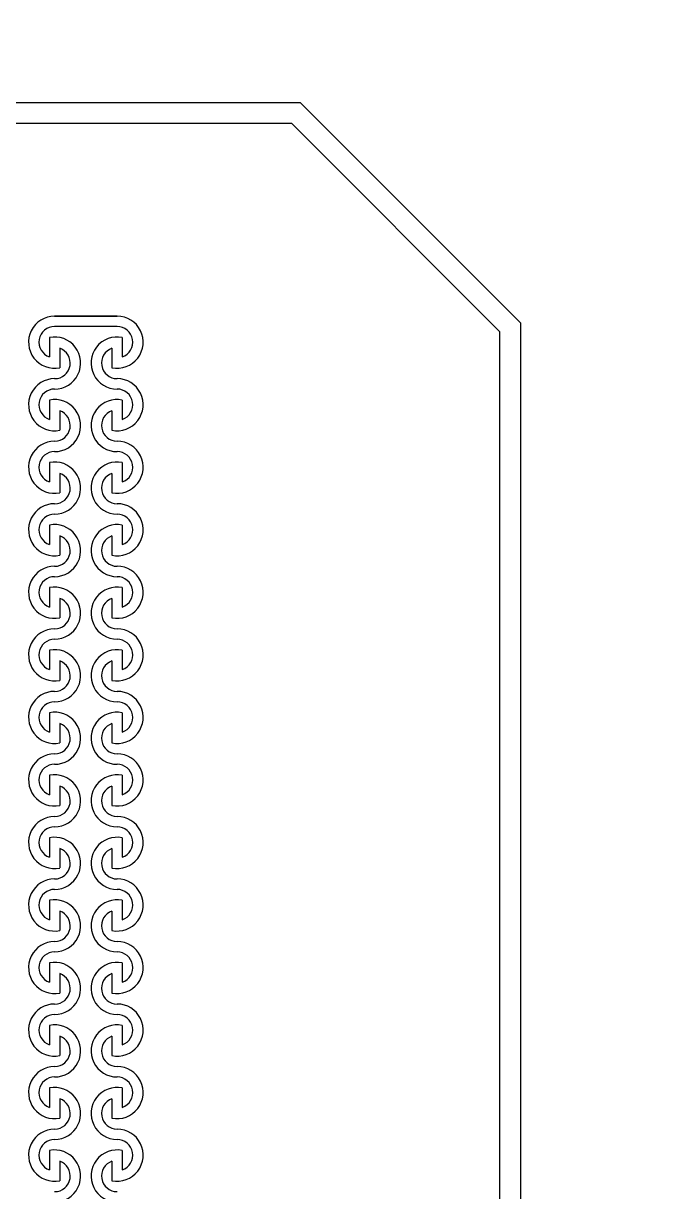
# Model space of a CAD drawing. Header units: millimetres. Extents: x 45556 to 173556, y 25313 to 153313.
# Drawn here: x 134905 to 137940, y 105288 to 110893 of the extents above; entities that cross this region are included whole.
import ezdxf

# ---------------------------------------------------------------- set-up
doc = ezdxf.new("R2010")
doc.units = ezdxf.units.MM
doc.layers.add('CLEAR', color=140, linetype='Continuous')

msp = doc.modelspace()

# ---------------------------------------------------------------- linework, layer by layer
for radius in [25000, 15000]:
    msp.add_circle((127056.2, 103313.2), radius)
at = {"layer": 'CLEAR'}
for p, q in [((116871.5, 110513.2), (136233.4, 110513.2)), ((136233.4, 110513.2), (137291.9, 109454.7)), ((116871.5, 110413.2), (136191.9, 110413.2)), ((136191.9, 110413.2), (137191.9, 109413.2)), ((135354.8, 109488.2), (135054.8, 109488.2)), ((135054.8, 109488.2), (135354.8, 109488.2)), ((135354.8, 109488.2), (135054.8, 109488.2)), ((135054.8, 109488.2), (135354.8, 109488.2)), ((137291.9, 103767.5), (137291.9, 109454.7)), ((135354.8, 109438.2), (135054.8, 109438.2)), ((135354.8, 109438.2), (135054.8, 109438.2)), ((137191.9, 103726.1), (137191.9, 109413.2)), ((135029.8, 109385.7), (135029.8, 109292.5)), ((135029.8, 109385.7), (135029.8, 109292.5)), ((135029.8, 109385.7), (135029.8, 109292.5)), ((135029.8, 109385.7), (135029.8, 109292.5)), ((135379.8, 109385.7), (135379.8, 109292.5)), ((135379.8, 109385.7), (135379.8, 109292.5)), ((135379.8, 109385.7), (135379.8, 109292.5)), ((135379.8, 109385.7), (135379.8, 109292.5)), ((135079.8, 109333.9), (135079.8, 109240.8)), ((135079.8, 109333.9), (135079.8, 109240.8)), ((135079.8, 109333.9), (135079.8, 109240.8)), ((135079.8, 109333.9), (135079.8, 109240.8)), ((135329.8, 109333.9), (135329.8, 109240.8)), ((135329.8, 109333.9), (135329.8, 109240.8)), ((135329.8, 109333.9), (135329.8, 109240.8)), ((135329.8, 109333.9), (135329.8, 109240.8)), ((135029.8, 109085.7), (135029.8, 108992.5)), ((135029.8, 109085.7), (135029.8, 108992.5)), ((135029.8, 109085.7), (135029.8, 108992.5)), ((135029.8, 109085.7), (135029.8, 108992.5)), ((135379.8, 109085.7), (135379.8, 108992.5)), ((135379.8, 109085.7), (135379.8, 108992.5)), ((135379.8, 109085.7), (135379.8, 108992.5)), ((135379.8, 109085.7), (135379.8, 108992.5)), ((135079.8, 109033.9), (135079.8, 108940.8)), ((135079.8, 109033.9), (135079.8, 108940.8)), ((135079.8, 109033.9), (135079.8, 108940.8)), ((135079.8, 109033.9), (135079.8, 108940.8)), ((135329.8, 109033.9), (135329.8, 108940.8)), ((135329.8, 109033.9), (135329.8, 108940.8)), ((135329.8, 109033.9), (135329.8, 108940.8)), ((135329.8, 109033.9), (135329.8, 108940.8)), ((135029.8, 108785.7), (135029.8, 108692.5)), ((135029.8, 108785.7), (135029.8, 108692.5)), ((135029.8, 108785.7), (135029.8, 108692.5)), ((135029.8, 108785.7), (135029.8, 108692.5)), ((135379.8, 108785.7), (135379.8, 108692.5)), ((135379.8, 108785.7), (135379.8, 108692.5)), ((135379.8, 108785.7), (135379.8, 108692.5)), ((135379.8, 108785.7), (135379.8, 108692.5)), ((135079.8, 108733.9), (135079.8, 108640.8)), ((135079.8, 108733.9), (135079.8, 108640.8)), ((135079.8, 108733.9), (135079.8, 108640.8)), ((135079.8, 108733.9), (135079.8, 108640.8)), ((135329.8, 108733.9), (135329.8, 108640.8)), ((135329.8, 108733.9), (135329.8, 108640.8)), ((135329.8, 108733.9), (135329.8, 108640.8)), ((135329.8, 108733.9), (135329.8, 108640.8)), ((135029.8, 108485.7), (135029.8, 108392.5)), ((135029.8, 108485.7), (135029.8, 108392.5)), ((135029.8, 108485.7), (135029.8, 108392.5)), ((135029.8, 108485.7), (135029.8, 108392.5)), ((135379.8, 108485.7), (135379.8, 108392.5)), ((135379.8, 108485.7), (135379.8, 108392.5)), ((135379.8, 108485.7), (135379.8, 108392.5)), ((135379.8, 108485.7), (135379.8, 108392.5)), ((135079.8, 108433.9), (135079.8, 108340.8)), ((135079.8, 108433.9), (135079.8, 108340.8)), ((135079.8, 108433.9), (135079.8, 108340.8)), ((135079.8, 108433.9), (135079.8, 108340.8)), ((135329.8, 108433.9), (135329.8, 108340.8)), ((135329.8, 108433.9), (135329.8, 108340.8)), ((135329.8, 108433.9), (135329.8, 108340.8)), ((135329.8, 108433.9), (135329.8, 108340.8)), ((135029.8, 108185.7), (135029.8, 108092.5)), ((135029.8, 108185.7), (135029.8, 108092.5)), ((135029.8, 108185.7), (135029.8, 108092.5)), ((135029.8, 108185.7), (135029.8, 108092.5)), ((135379.8, 108185.7), (135379.8, 108092.5)), ((135379.8, 108185.7), (135379.8, 108092.5)), ((135379.8, 108185.7), (135379.8, 108092.5)), ((135379.8, 108185.7), (135379.8, 108092.5)), ((135079.8, 108133.9), (135079.8, 108040.8)), ((135079.8, 108133.9), (135079.8, 108040.8)), ((135079.8, 108133.9), (135079.8, 108040.8)), ((135079.8, 108133.9), (135079.8, 108040.8)), ((135329.8, 108133.9), (135329.8, 108040.8)), ((135329.8, 108133.9), (135329.8, 108040.8)), ((135329.8, 108133.9), (135329.8, 108040.8)), ((135329.8, 108133.9), (135329.8, 108040.8)), ((135029.8, 107885.7), (135029.8, 107792.5)), ((135029.8, 107885.7), (135029.8, 107792.5)), ((135029.8, 107885.7), (135029.8, 107792.5)), ((135029.8, 107885.7), (135029.8, 107792.5)), ((135379.8, 107885.7), (135379.8, 107792.5)), ((135379.8, 107885.7), (135379.8, 107792.5)), ((135379.8, 107885.7), (135379.8, 107792.5)), ((135379.8, 107885.7), (135379.8, 107792.5)), ((135079.8, 107833.9), (135079.8, 107740.8)), ((135079.8, 107833.9), (135079.8, 107740.8)), ((135079.8, 107833.9), (135079.8, 107740.8)), ((135079.8, 107833.9), (135079.8, 107740.8)), ((135329.8, 107833.9), (135329.8, 107740.8)), ((135329.8, 107833.9), (135329.8, 107740.8)), ((135329.8, 107833.9), (135329.8, 107740.8)), ((135329.8, 107833.9), (135329.8, 107740.8)), ((135029.8, 107585.7), (135029.8, 107492.5)), ((135029.8, 107585.7), (135029.8, 107492.5)), ((135029.8, 107585.7), (135029.8, 107492.5)), ((135029.8, 107585.7), (135029.8, 107492.5)), ((135379.8, 107585.7), (135379.8, 107492.5)), ((135379.8, 107585.7), (135379.8, 107492.5)), ((135379.8, 107585.7), (135379.8, 107492.5)), ((135379.8, 107585.7), (135379.8, 107492.5)), ((135079.8, 107533.9), (135079.8, 107440.8)), ((135079.8, 107533.9), (135079.8, 107440.8)), ((135079.8, 107533.9), (135079.8, 107440.8)), ((135079.8, 107533.9), (135079.8, 107440.8)), ((135329.8, 107533.9), (135329.8, 107440.8)), ((135329.8, 107533.9), (135329.8, 107440.8)), ((135329.8, 107533.9), (135329.8, 107440.8)), ((135329.8, 107533.9), (135329.8, 107440.8)), ((135029.8, 107285.7), (135029.8, 107192.5)), ((135029.8, 107285.7), (135029.8, 107192.5)), ((135029.8, 107285.7), (135029.8, 107192.5)), ((135029.8, 107285.7), (135029.8, 107192.5)), ((135379.8, 107285.7), (135379.8, 107192.5)), ((135379.8, 107285.7), (135379.8, 107192.5)), ((135379.8, 107285.7), (135379.8, 107192.5)), ((135379.8, 107285.7), (135379.8, 107192.5)), ((135079.8, 107233.9), (135079.8, 107140.8)), ((135079.8, 107233.9), (135079.8, 107140.8)), ((135079.8, 107233.9), (135079.8, 107140.8)), ((135079.8, 107233.9), (135079.8, 107140.8)), ((135329.8, 107233.9), (135329.8, 107140.8)), ((135329.8, 107233.9), (135329.8, 107140.8)), ((135329.8, 107233.9), (135329.8, 107140.8)), ((135329.8, 107233.9), (135329.8, 107140.8)), ((135029.8, 106985.7), (135029.8, 106892.5)), ((135029.8, 106985.7), (135029.8, 106892.5)), ((135029.8, 106985.7), (135029.8, 106892.5)), ((135029.8, 106985.7), (135029.8, 106892.5)), ((135079.8, 106933.9), (135079.8, 106840.8)), ((135079.8, 106933.9), (135079.8, 106840.8)), ((135079.8, 106933.9), (135079.8, 106840.8)), ((135079.8, 106933.9), (135079.8, 106840.8)), ((135329.8, 106933.9), (135329.8, 106840.8)), ((135329.8, 106933.9), (135329.8, 106840.8)), ((135329.8, 106933.9), (135329.8, 106840.8)), ((135329.8, 106933.9), (135329.8, 106840.8)), ((135379.8, 106985.7), (135379.8, 106892.5)), ((135379.8, 106985.7), (135379.8, 106892.5)), ((135379.8, 106985.7), (135379.8, 106892.5)), ((135379.8, 106985.7), (135379.8, 106892.5)), ((135029.8, 106685.7), (135029.8, 106592.5)), ((135029.8, 106685.7), (135029.8, 106592.5)), ((135029.8, 106685.7), (135029.8, 106592.5)), ((135029.8, 106685.7), (135029.8, 106592.5)), ((135379.8, 106685.7), (135379.8, 106592.5)), ((135379.8, 106685.7), (135379.8, 106592.5)), ((135379.8, 106685.7), (135379.8, 106592.5)), ((135379.8, 106685.7), (135379.8, 106592.5)), ((135079.8, 106633.9), (135079.8, 106540.8)), ((135079.8, 106633.9), (135079.8, 106540.8)), ((135079.8, 106633.9), (135079.8, 106540.8)), ((135079.8, 106633.9), (135079.8, 106540.8)), ((135329.8, 106633.9), (135329.8, 106540.8)), ((135329.8, 106633.9), (135329.8, 106540.8)), ((135329.8, 106633.9), (135329.8, 106540.8)), ((135329.8, 106633.9), (135329.8, 106540.8)), ((135029.8, 106385.7), (135029.8, 106292.5)), ((135029.8, 106385.7), (135029.8, 106292.5)), ((135029.8, 106385.7), (135029.8, 106292.5)), ((135029.8, 106385.7), (135029.8, 106292.5)), ((135379.8, 106385.7), (135379.8, 106292.5)), ((135379.8, 106385.7), (135379.8, 106292.5)), ((135379.8, 106385.7), (135379.8, 106292.5)), ((135379.8, 106385.7), (135379.8, 106292.5)), ((135079.8, 106333.9), (135079.8, 106240.8)), ((135079.8, 106333.9), (135079.8, 106240.8)), ((135079.8, 106333.9), (135079.8, 106240.8)), ((135079.8, 106333.9), (135079.8, 106240.8)), ((135329.8, 106333.9), (135329.8, 106240.8)), ((135329.8, 106333.9), (135329.8, 106240.8)), ((135329.8, 106333.9), (135329.8, 106240.8)), ((135329.8, 106333.9), (135329.8, 106240.8)), ((135029.8, 106085.7), (135029.8, 105992.5)), ((135029.8, 106085.7), (135029.8, 105992.5)), ((135029.8, 106085.7), (135029.8, 105992.5)), ((135029.8, 106085.7), (135029.8, 105992.5)), ((135079.8, 106033.9), (135079.8, 105940.8)), ((135079.8, 106033.9), (135079.8, 105940.8)), ((135079.8, 106033.9), (135079.8, 105940.8)), ((135079.8, 106033.9), (135079.8, 105940.8)), ((135329.8, 106033.9), (135329.8, 105940.8)), ((135329.8, 106033.9), (135329.8, 105940.8)), ((135329.8, 106033.9), (135329.8, 105940.8)), ((135329.8, 106033.9), (135329.8, 105940.8)), ((135379.8, 106085.7), (135379.8, 105992.5)), ((135379.8, 106085.7), (135379.8, 105992.5)), ((135379.8, 106085.7), (135379.8, 105992.5)), ((135379.8, 106085.7), (135379.8, 105992.5)), ((135029.8, 105785.7), (135029.8, 105692.5)), ((135029.8, 105785.7), (135029.8, 105692.5)), ((135029.8, 105785.7), (135029.8, 105692.5)), ((135029.8, 105785.7), (135029.8, 105692.5)), ((135379.8, 105785.7), (135379.8, 105692.5)), ((135379.8, 105785.7), (135379.8, 105692.5)), ((135379.8, 105785.7), (135379.8, 105692.5)), ((135379.8, 105785.7), (135379.8, 105692.5)), ((135079.8, 105733.9), (135079.8, 105640.8)), ((135079.8, 105733.9), (135079.8, 105640.8)), ((135079.8, 105733.9), (135079.8, 105640.8)), ((135079.8, 105733.9), (135079.8, 105640.8)), ((135329.8, 105733.9), (135329.8, 105640.8)), ((135329.8, 105733.9), (135329.8, 105640.8)), ((135329.8, 105733.9), (135329.8, 105640.8)), ((135329.8, 105733.9), (135329.8, 105640.8)), ((135029.8, 105485.7), (135029.8, 105392.5)), ((135029.8, 105485.7), (135029.8, 105392.5)), ((135029.8, 105485.7), (135029.8, 105392.5)), ((135029.8, 105485.7), (135029.8, 105392.5)), ((135379.8, 105485.7), (135379.8, 105392.5)), ((135379.8, 105485.7), (135379.8, 105392.5)), ((135379.8, 105485.7), (135379.8, 105392.5)), ((135379.8, 105485.7), (135379.8, 105392.5)), ((135079.8, 105433.9), (135079.8, 105340.8)), ((135079.8, 105433.9), (135079.8, 105340.8)), ((135079.8, 105433.9), (135079.8, 105340.8)), ((135079.8, 105433.9), (135079.8, 105340.8)), ((135329.8, 105433.9), (135329.8, 105340.8)), ((135329.8, 105433.9), (135329.8, 105340.8)), ((135329.8, 105433.9), (135329.8, 105340.8)), ((135329.8, 105433.9), (135329.8, 105340.8))]:
    msp.add_line(p, q, dxfattribs=at)
for centre, radius, start, end in [((135054.8, 109363.2), 125, 90, 281.537), ((135054.8, 109363.2), 125, 90, 281.537), ((135354.8, 109363.2), 125, 258.463, 90), ((135354.8, 109363.2), 125, 258.463, 90), ((135054.8, 109363.2), 75, 90, 250.5288), ((135054.8, 109363.2), 75, 90, 250.5288), ((135354.8, 109363.2), 75, 289.4712, 90), ((135354.8, 109363.2), 75, 289.4712, 90), ((135054.8, 109263.2), 125, 270, 101.537), ((135054.8, 109263.2), 125, 270, 101.537), ((135354.8, 109263.2), 125, 78.463, 270), ((135354.8, 109263.2), 125, 78.463, 270), ((135054.8, 109263.2), 75, 270, 70.5288), ((135054.8, 109263.2), 75, 270, 70.5288), ((135354.8, 109263.2), 75, 109.4712, 270), ((135354.8, 109263.2), 75, 109.4712, 270), ((135054.8, 109063.2), 125, 90, 281.537), ((135054.8, 109063.2), 125, 90, 281.537), ((135354.8, 109063.2), 125, 258.463, 90), ((135354.8, 109063.2), 125, 258.463, 90), ((135054.8, 109063.2), 75, 90, 250.5288), ((135054.8, 109063.2), 75, 90, 250.5288), ((135354.8, 109063.2), 75, 289.4712, 90), ((135354.8, 109063.2), 75, 289.4712, 90), ((135054.8, 108963.2), 125, 270, 101.537), ((135054.8, 108963.2), 125, 270, 101.537), ((135354.8, 108963.2), 125, 78.463, 270), ((135354.8, 108963.2), 125, 78.463, 270), ((135054.8, 108963.2), 75, 270, 70.5288), ((135054.8, 108963.2), 75, 270, 70.5288), ((135354.8, 108963.2), 75, 109.4712, 270), ((135354.8, 108963.2), 75, 109.4712, 270), ((135054.8, 108763.2), 125, 90, 281.537), ((135054.8, 108763.2), 125, 90, 281.537), ((135054.8, 108763.2), 75, 90, 250.5288), ((135054.8, 108763.2), 75, 90, 250.5288), ((135354.8, 108763.2), 125, 258.463, 90), ((135354.8, 108763.2), 125, 258.463, 90), ((135354.8, 108763.2), 75, 289.4712, 90), ((135354.8, 108763.2), 75, 289.4712, 90), ((135054.8, 108663.2), 125, 270, 101.537), ((135054.8, 108663.2), 125, 270, 101.537), ((135354.8, 108663.2), 125, 78.463, 270), ((135354.8, 108663.2), 125, 78.463, 270), ((135054.8, 108663.2), 75, 270, 70.5288), ((135054.8, 108663.2), 75, 270, 70.5288), ((135354.8, 108663.2), 75, 109.4712, 270), ((135354.8, 108663.2), 75, 109.4712, 270), ((135054.8, 108463.2), 125, 90, 281.537), ((135054.8, 108463.2), 125, 90, 281.537), ((135354.8, 108463.2), 125, 258.463, 90), ((135354.8, 108463.2), 125, 258.463, 90), ((135054.8, 108463.2), 75, 90, 250.5288), ((135054.8, 108463.2), 75, 90, 250.5288), ((135354.8, 108463.2), 75, 289.4712, 90), ((135354.8, 108463.2), 75, 289.4712, 90), ((135054.8, 108363.2), 125, 270, 101.537), ((135054.8, 108363.2), 125, 270, 101.537), ((135354.8, 108363.2), 125, 78.463, 270), ((135354.8, 108363.2), 125, 78.463, 270), ((135054.8, 108363.2), 75, 270, 70.5288), ((135054.8, 108363.2), 75, 270, 70.5288), ((135354.8, 108363.2), 75, 109.4712, 270), ((135354.8, 108363.2), 75, 109.4712, 270), ((135054.8, 108163.2), 125, 90, 281.537), ((135054.8, 108163.2), 125, 90, 281.537), ((135354.8, 108163.2), 125, 258.463, 90), ((135354.8, 108163.2), 125, 258.463, 90), ((135054.8, 108163.2), 75, 90, 250.5288), ((135054.8, 108163.2), 75, 90, 250.5288), ((135354.8, 108163.2), 75, 289.4712, 90), ((135354.8, 108163.2), 75, 289.4712, 90), ((135054.8, 108063.2), 125, 270, 101.537), ((135054.8, 108063.2), 125, 270, 101.537), ((135354.8, 108063.2), 125, 78.463, 270), ((135354.8, 108063.2), 125, 78.463, 270), ((135054.8, 108063.2), 75, 270, 70.5288), ((135054.8, 108063.2), 75, 270, 70.5288), ((135354.8, 108063.2), 75, 109.4712, 270), ((135354.8, 108063.2), 75, 109.4712, 270), ((135054.8, 107863.2), 125, 90, 281.537), ((135054.8, 107863.2), 125, 90, 281.537), ((135354.8, 107863.2), 125, 258.463, 90), ((135354.8, 107863.2), 125, 258.463, 90), ((135054.8, 107863.2), 75, 90, 250.5288), ((135054.8, 107863.2), 75, 90, 250.5288), ((135054.8, 107763.2), 125, 270, 101.537), ((135054.8, 107763.2), 125, 270, 101.537), ((135354.8, 107763.2), 125, 78.463, 270), ((135354.8, 107763.2), 125, 78.463, 270), ((135354.8, 107863.2), 75, 289.4712, 90), ((135354.8, 107863.2), 75, 289.4712, 90), ((135054.8, 107763.2), 75, 270, 70.5288), ((135054.8, 107763.2), 75, 270, 70.5288), ((135354.8, 107763.2), 75, 109.4712, 270), ((135354.8, 107763.2), 75, 109.4712, 270), ((135054.8, 107563.2), 125, 90, 281.537), ((135054.8, 107563.2), 125, 90, 281.537), ((135354.8, 107563.2), 125, 258.463, 90), ((135354.8, 107563.2), 125, 258.463, 90), ((135054.8, 107563.2), 75, 90, 250.5288), ((135054.8, 107563.2), 75, 90, 250.5288), ((135354.8, 107563.2), 75, 289.4712, 90), ((135354.8, 107563.2), 75, 289.4712, 90), ((135054.8, 107463.2), 125, 270, 101.537), ((135054.8, 107463.2), 125, 270, 101.537), ((135354.8, 107463.2), 125, 78.463, 270), ((135354.8, 107463.2), 125, 78.463, 270), ((135054.8, 107463.2), 75, 270, 70.5288), ((135054.8, 107463.2), 75, 270, 70.5288), ((135354.8, 107463.2), 75, 109.4712, 270), ((135354.8, 107463.2), 75, 109.4712, 270), ((135054.8, 107263.2), 125, 90, 281.537), ((135054.8, 107263.2), 125, 90, 281.537), ((135354.8, 107263.2), 125, 258.463, 90), ((135354.8, 107263.2), 125, 258.463, 90), ((135054.8, 107263.2), 75, 90, 250.5288), ((135054.8, 107263.2), 75, 90, 250.5288), ((135354.8, 107263.2), 75, 289.4712, 90), ((135354.8, 107263.2), 75, 289.4712, 90), ((135054.8, 107163.2), 125, 270, 101.537), ((135054.8, 107163.2), 125, 270, 101.537), ((135354.8, 107163.2), 125, 78.463, 270), ((135354.8, 107163.2), 125, 78.463, 270), ((135054.8, 107163.2), 75, 270, 70.5288), ((135054.8, 107163.2), 75, 270, 70.5288), ((135354.8, 107163.2), 75, 109.4712, 270), ((135354.8, 107163.2), 75, 109.4712, 270), ((135054.8, 106963.2), 125, 90, 281.537), ((135054.8, 106963.2), 125, 90, 281.537), ((135354.8, 106963.2), 125, 258.463, 90), ((135354.8, 106963.2), 125, 258.463, 90), ((135054.8, 106963.2), 75, 90, 250.5288), ((135054.8, 106963.2), 75, 90, 250.5288), ((135054.8, 106863.2), 125, 270, 101.537), ((135054.8, 106863.2), 125, 270, 101.537), ((135354.8, 106863.2), 125, 78.463, 270), ((135354.8, 106863.2), 125, 78.463, 270), ((135354.8, 106963.2), 75, 289.4712, 90), ((135354.8, 106963.2), 75, 289.4712, 90), ((135054.8, 106863.2), 75, 270, 70.5288), ((135054.8, 106863.2), 75, 270, 70.5288), ((135354.8, 106863.2), 75, 109.4712, 270), ((135354.8, 106863.2), 75, 109.4712, 270), ((135054.8, 106663.2), 125, 90, 281.537), ((135054.8, 106663.2), 125, 90, 281.537), ((135354.8, 106663.2), 125, 258.463, 90), ((135354.8, 106663.2), 125, 258.463, 90), ((135054.8, 106663.2), 75, 90, 250.5288), ((135054.8, 106663.2), 75, 90, 250.5288), ((135354.8, 106663.2), 75, 289.4712, 90), ((135354.8, 106663.2), 75, 289.4712, 90), ((135054.8, 106563.2), 125, 270, 101.537), ((135054.8, 106563.2), 125, 270, 101.537), ((135354.8, 106563.2), 125, 78.463, 270), ((135354.8, 106563.2), 125, 78.463, 270), ((135054.8, 106563.2), 75, 270, 70.5288), ((135054.8, 106563.2), 75, 270, 70.5288), ((135354.8, 106563.2), 75, 109.4712, 270), ((135354.8, 106563.2), 75, 109.4712, 270), ((135054.8, 106363.2), 125, 90, 281.537), ((135054.8, 106363.2), 125, 90, 281.537), ((135354.8, 106363.2), 125, 258.463, 90), ((135354.8, 106363.2), 125, 258.463, 90), ((135054.8, 106363.2), 75, 90, 250.5288), ((135054.8, 106363.2), 75, 90, 250.5288), ((135354.8, 106363.2), 75, 289.4712, 90), ((135354.8, 106363.2), 75, 289.4712, 90), ((135054.8, 106263.2), 125, 270, 101.537), ((135054.8, 106263.2), 125, 270, 101.537), ((135354.8, 106263.2), 125, 78.463, 270), ((135354.8, 106263.2), 125, 78.463, 270), ((135054.8, 106263.2), 75, 270, 70.5288), ((135054.8, 106263.2), 75, 270, 70.5288), ((135354.8, 106263.2), 75, 109.4712, 270), ((135354.8, 106263.2), 75, 109.4712, 270), ((135054.8, 106063.2), 125, 90, 281.537), ((135054.8, 106063.2), 125, 90, 281.537), ((135354.8, 106063.2), 125, 258.463, 90), ((135354.8, 106063.2), 125, 258.463, 90), ((135054.8, 106063.2), 75, 90, 250.5288), ((135054.8, 106063.2), 75, 90, 250.5288), ((135354.8, 106063.2), 75, 289.4712, 90), ((135354.8, 106063.2), 75, 289.4712, 90), ((135054.8, 105963.2), 125, 270, 101.537), ((135054.8, 105963.2), 125, 270, 101.537), ((135054.8, 105963.2), 75, 270, 70.5288), ((135054.8, 105963.2), 75, 270, 70.5288), ((135354.8, 105963.2), 125, 78.463, 270), ((135354.8, 105963.2), 125, 78.463, 270), ((135354.8, 105963.2), 75, 109.4712, 270), ((135354.8, 105963.2), 75, 109.4712, 270), ((135054.8, 105763.2), 125, 90, 281.537), ((135054.8, 105763.2), 125, 90, 281.537), ((135354.8, 105763.2), 125, 258.463, 90), ((135354.8, 105763.2), 125, 258.463, 90), ((135054.8, 105763.2), 75, 90, 250.5288), ((135054.8, 105763.2), 75, 90, 250.5288), ((135354.8, 105763.2), 75, 289.4712, 90), ((135354.8, 105763.2), 75, 289.4712, 90), ((135054.8, 105663.2), 125, 270, 101.537), ((135054.8, 105663.2), 125, 270, 101.537), ((135354.8, 105663.2), 125, 78.463, 270), ((135354.8, 105663.2), 125, 78.463, 270), ((135054.8, 105663.2), 75, 270, 70.5288), ((135054.8, 105663.2), 75, 270, 70.5288), ((135354.8, 105663.2), 75, 109.4712, 270), ((135354.8, 105663.2), 75, 109.4712, 270), ((135054.8, 105463.2), 125, 90, 281.537), ((135054.8, 105463.2), 125, 90, 281.537), ((135354.8, 105463.2), 125, 258.463, 90), ((135354.8, 105463.2), 125, 258.463, 90), ((135054.8, 105463.2), 75, 90, 250.5288), ((135054.8, 105463.2), 75, 90, 250.5288), ((135354.8, 105463.2), 75, 289.4712, 90), ((135354.8, 105463.2), 75, 289.4712, 90), ((135054.8, 105363.2), 125, 270, 101.537), ((135054.8, 105363.2), 125, 270, 101.537), ((135354.8, 105363.2), 125, 78.463, 270), ((135354.8, 105363.2), 125, 78.463, 270), ((135054.8, 105363.2), 75, 270, 70.5288), ((135054.8, 105363.2), 75, 270, 70.5288), ((135354.8, 105363.2), 75, 109.4712, 270), ((135354.8, 105363.2), 75, 109.4712, 270)]:
    msp.add_arc(centre, radius, start, end, dxfattribs=at)

doc.saveas('drawing.dxf')
